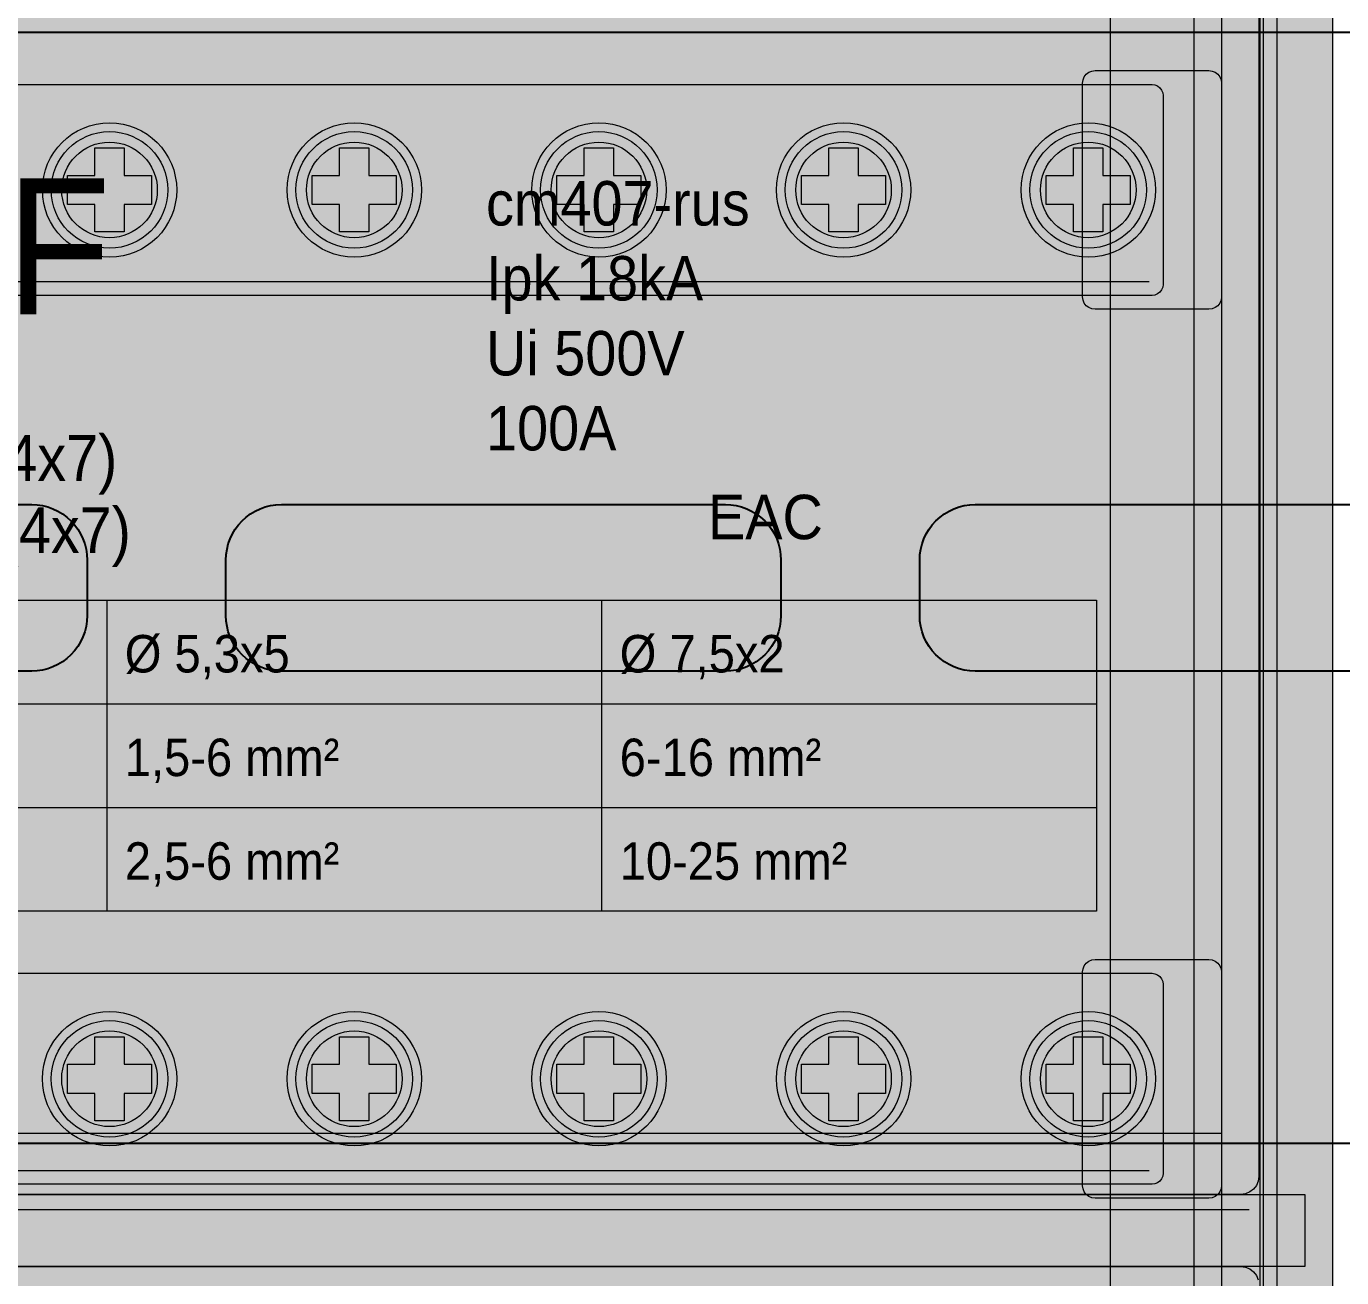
# Model space of a CAD drawing. Header units: millimetres. Extents: x 2517 to 4319, y 573 to 1664.
# Drawn here: x 2583.58 to 2630.98, y 631.24 to 676.32 of the extents above; entities that cross this region are included whole.
import ezdxf

# ---------------------------------------------------------------- set-up
doc = ezdxf.new("R2010")
doc.units = ezdxf.units.MM
for name, color, linetype, lineweight in [('EKF_DETAILS', 7, 'Continuous', 5), ('EKF_FILL', 7, 'Continuous', 5), ('EKF_LABELS', 7, 'Continuous', 5), ('EKF_OUTLINE', 7, 'Continuous', 13), ('EKF_TERMINALS', 7, 'Continuous', 5)]:
    doc.layers.add(name, color=color, linetype=linetype, lineweight=lineweight)
doc.styles.add('EKF_ARIAL', font='arial.ttf')

# ---------------------------------------------------------------- blocks, each defined once
blk = doc.blocks.new('*U7')
at = {"ltscale": 2}
blk.add_lwpolyline([(0, 20), (0, -20), (895.8, -20), (895.8, 20), (0, 20)], dxfattribs=at)
for points in [[(40.234, 3), (56.234, 3, -0.414214), (58.234, 1), (58.234, -1, -0.414214), (56.234, -3), (40.234, -3, -0.414214), (38.234, -1), (38.234, 1, -0.414214)], [(65.234, 3), (81.234, 3, -0.414214), (83.234, 1), (83.234, -1, -0.414214), (81.234, -3), (65.234, -3, -0.414214), (63.234, -1), (63.234, 1, -0.414214)], [(90.234, 3), (106.234, 3, -0.414214), (108.234, 1), (108.234, -1, -0.414214), (106.234, -3), (90.234, -3, -0.414214), (88.234, -1), (88.234, 1, -0.414214)]]:
    blk.add_lwpolyline(points, format="xyb", close=True, dxfattribs=at)
blk = doc.blocks.new('EKF_CM_4x7')
at = {"layer": 'EKF_FILL', "true_color": 0xe3e8e5}
blk.add_hatch(color=254, dxfattribs=at).paths.add_polyline_path([(69.3, 88.1), (69.611, 88.059), (69.9, 87.939), (70.149, 87.749), (70.339, 87.5), (70.459, 87.211), (70.5, 86.9), (70.5, 1.2), (70.459, 0.889), (70.339, 0.6), (70.149, 0.351), (69.9, 0.161), (69.611, 0.041), (69.3, 0), (1.2, 0), (0.889, 0.041), (0.6, 0.161), (0.351, 0.351), (0.161, 0.6), (0.041, 0.889), (0, 1.2), (0, 86.9), (0.041, 87.211), (0.161, 87.5), (0.351, 87.749), (0.6, 87.939), (0.889, 88.059), (1.2, 88.1)])
at = {"layer": 'EKF_FILL', "true_color": 0x55564e}
blk.add_hatch(color=251, dxfattribs=at).paths.add_polyline_path([(67.3, 87.7), (67.481, 87.676), (67.65, 87.606), (67.795, 87.495), (67.906, 87.35), (67.976, 87.181), (68, 87), (68, 1.4), (67.976, 1.219), (67.906, 1.05), (67.795, 0.905), (67.65, 0.794), (67.481, 0.724), (67.3, 0.7), (3.2, 0.7), (3.019, 0.724), (2.85, 0.794), (2.705, 0.905), (2.594, 1.05), (2.524, 1.219), (2.5, 1.4), (2.5, 87), (2.524, 87.181), (2.594, 87.35), (2.705, 87.495), (2.85, 87.606), (3.019, 87.676), (3.2, 87.7)])
at = {"layer": 'EKF_FILL', "true_color": 0xe4e9e6}
blk.add_hatch(color=254, dxfattribs=at).paths.add_polyline_path([(69.7, 87.7), (69.907, 87.673), (70.1, 87.593), (70.266, 87.466), (70.393, 87.3), (70.473, 87.107), (70.5, 86.9), (70.5, 0.8), (70.473, 0.593), (70.393, 0.4), (70.266, 0.234), (70.1, 0.107), (69.907, 0.027), (69.7, 0), (68.7, 0), (68.493, 0.027), (68.3, 0.107), (68.134, 0.234), (68.007, 0.4), (67.927, 0.593), (67.9, 0.8), (67.9, 86.9), (67.927, 87.107), (68.007, 87.3), (68.134, 87.466), (68.3, 87.593), (68.493, 87.673), (68.7, 87.7)])
at = {"layer": 'EKF_FILL', "true_color": 0x66665a}
blk.add_hatch(color=251, dxfattribs=at).paths.add_polyline_path([(66.1, 86.5), (66.204, 86.486), (66.3, 86.446), (66.383, 86.383), (66.446, 86.3), (66.486, 86.204), (66.5, 86.1), (66.5, 2.3), (66.486, 2.196), (66.446, 2.1), (66.383, 2.017), (66.3, 1.954), (66.204, 1.914), (66.1, 1.9), (4.4, 1.9), (4.296, 1.914), (4.2, 1.954), (4.117, 2.017), (4.054, 2.1), (4.014, 2.196), (4, 2.3), (4, 86.1), (4.014, 86.204), (4.054, 86.3), (4.117, 86.383), (4.2, 86.446), (4.296, 86.486), (4.4, 86.5)])
at = {"layer": 'EKF_FILL', "true_color": 0x7d7d6d}
blk.add_hatch(color=8, dxfattribs=at).paths.add_polyline_path([(62.5, 83.7), (65.5, 83.7), (65.5, 5), (62.5, 5)])
at = {"layer": 'EKF_FILL', "true_color": 0x56594c}
for points in [[(66.05, 63.981), (66.166, 63.965), (66.275, 63.92), (66.368, 63.849), (66.44, 63.756), (66.485, 63.647), (66.5, 63.531), (66.5, 55.831), (66.485, 55.714), (66.44, 55.606), (66.368, 55.512), (66.275, 55.441), (66.166, 55.396), (66.05, 55.381), (61.95, 55.381), (61.834, 55.396), (61.725, 55.441), (61.632, 55.512), (61.56, 55.606), (61.515, 55.714), (61.5, 55.831), (61.5, 63.531), (61.515, 63.647), (61.56, 63.756), (61.632, 63.849), (61.725, 63.92), (61.834, 63.965), (61.95, 63.981)], [(66.05, 31.963), (66.166, 31.948), (66.275, 31.903), (66.368, 31.832), (66.44, 31.738), (66.485, 31.63), (66.5, 31.514), (66.5, 23.814), (66.485, 23.697), (66.44, 23.589), (66.368, 23.495), (66.275, 23.424), (66.166, 23.379), (66.05, 23.363), (61.95, 23.363), (61.834, 23.379), (61.725, 23.424), (61.632, 23.495), (61.56, 23.589), (61.515, 23.697), (61.5, 23.814), (61.5, 31.514), (61.515, 31.63), (61.56, 31.738), (61.632, 31.832), (61.725, 31.903), (61.834, 31.948), (61.95, 31.963)]]:
    blk.add_hatch(color=251, dxfattribs=at).paths.add_polyline_path(points)
at = {"layer": 'EKF_FILL', "true_color": 0x8b805d}
for points in [[(64, 63.481), (64.104, 63.467), (64.2, 63.427), (64.283, 63.363), (64.346, 63.281), (64.386, 63.184), (64.4, 63.081), (64.4, 56.281), (64.386, 56.177), (64.346, 56.081), (64.283, 55.998), (64.2, 55.934), (64.104, 55.894), (64, 55.881), (6.5, 55.881), (6.396, 55.894), (6.3, 55.934), (6.217, 55.998), (6.154, 56.081), (6.114, 56.177), (6.1, 56.281), (6.1, 63.081), (6.114, 63.184), (6.154, 63.281), (6.217, 63.363), (6.3, 63.427), (6.396, 63.467), (6.5, 63.481)], [(64, 31.463), (64.104, 31.45), (64.2, 31.41), (64.283, 31.346), (64.346, 31.264), (64.386, 31.167), (64.4, 31.064), (64.4, 24.264), (64.386, 24.16), (64.346, 24.064), (64.283, 23.981), (64.2, 23.917), (64.104, 23.877), (64, 23.863), (6.5, 23.863), (6.396, 23.877), (6.3, 23.917), (6.217, 23.981), (6.154, 24.064), (6.114, 24.16), (6.1, 24.264), (6.1, 31.064), (6.114, 31.167), (6.154, 31.264), (6.217, 31.346), (6.3, 31.41), (6.396, 31.45), (6.5, 31.463)]]:
    blk.add_hatch(color=45, dxfattribs=at).paths.add_polyline_path(points)
at = {"layer": 'EKF_FILL', "true_color": 0x625f4e}
for points in [[(28.853, 59.681), (28.833, 59.365), (28.771, 59.054), (28.669, 58.755), (28.529, 58.471), (28.353, 58.207), (28.145, 57.969), (27.907, 57.761), (27.643, 57.585), (27.359, 57.445), (27.06, 57.343), (26.749, 57.281), (26.433, 57.261), (26.117, 57.281), (25.807, 57.343), (25.507, 57.445), (25.223, 57.585), (24.96, 57.761), (24.722, 57.969), (24.513, 58.207), (24.338, 58.471), (24.198, 58.755), (24.096, 59.054), (24.034, 59.365), (24.013, 59.681), (24.034, 59.996), (24.096, 60.307), (24.198, 60.607), (24.338, 60.891), (24.513, 61.154), (24.722, 61.392), (24.96, 61.601), (25.223, 61.776), (25.507, 61.916), (25.807, 62.018), (26.117, 62.08), (26.433, 62.101), (26.749, 62.08), (27.06, 62.018), (27.359, 61.916), (27.643, 61.776), (27.907, 61.601), (28.145, 61.392), (28.353, 61.154), (28.529, 60.891), (28.669, 60.607), (28.771, 60.307), (28.833, 59.996)], [(37.67, 59.681), (37.649, 59.365), (37.588, 59.054), (37.486, 58.755), (37.346, 58.471), (37.17, 58.207), (36.961, 57.969), (36.723, 57.761), (36.46, 57.585), (36.176, 57.445), (35.876, 57.343), (35.566, 57.281), (35.25, 57.261), (34.934, 57.281), (34.624, 57.343), (34.324, 57.445), (34.04, 57.585), (33.777, 57.761), (33.539, 57.969), (33.33, 58.207), (33.154, 58.471), (33.014, 58.755), (32.912, 59.054), (32.851, 59.365), (32.83, 59.681), (32.851, 59.996), (32.912, 60.307), (33.014, 60.607), (33.154, 60.891), (33.33, 61.154), (33.539, 61.392), (33.777, 61.601), (34.04, 61.776), (34.324, 61.916), (34.624, 62.018), (34.934, 62.08), (35.25, 62.101), (35.566, 62.08), (35.876, 62.018), (36.176, 61.916), (36.46, 61.776), (36.723, 61.601), (36.961, 61.392), (37.17, 61.154), (37.346, 60.891), (37.486, 60.607), (37.588, 60.307), (37.649, 59.996)], [(46.487, 59.681), (46.466, 59.365), (46.404, 59.054), (46.302, 58.755), (46.162, 58.471), (45.987, 58.207), (45.778, 57.969), (45.54, 57.761), (45.277, 57.585), (44.993, 57.445), (44.693, 57.343), (44.383, 57.281), (44.067, 57.261), (43.751, 57.281), (43.44, 57.343), (43.141, 57.445), (42.857, 57.585), (42.593, 57.761), (42.355, 57.969), (42.147, 58.207), (41.971, 58.471), (41.831, 58.755), (41.729, 59.054), (41.667, 59.365), (41.647, 59.681), (41.667, 59.996), (41.729, 60.307), (41.831, 60.607), (41.971, 60.891), (42.147, 61.154), (42.355, 61.392), (42.593, 61.601), (42.857, 61.776), (43.141, 61.916), (43.44, 62.018), (43.751, 62.08), (44.067, 62.101), (44.383, 62.08), (44.693, 62.018), (44.993, 61.916), (45.277, 61.776), (45.54, 61.601), (45.778, 61.392), (45.987, 61.154), (46.162, 60.891), (46.302, 60.607), (46.404, 60.307), (46.466, 59.996)], [(55.303, 59.681), (55.283, 59.365), (55.221, 59.054), (55.119, 58.755), (54.979, 58.471), (54.803, 58.207), (54.595, 57.969), (54.357, 57.761), (54.093, 57.585), (53.809, 57.445), (53.51, 57.343), (53.199, 57.281), (52.883, 57.261), (52.567, 57.281), (52.257, 57.343), (51.957, 57.445), (51.673, 57.585), (51.41, 57.761), (51.172, 57.969), (50.963, 58.207), (50.788, 58.471), (50.648, 58.755), (50.546, 59.054), (50.484, 59.365), (50.463, 59.681), (50.484, 59.996), (50.546, 60.307), (50.648, 60.607), (50.788, 60.891), (50.963, 61.154), (51.172, 61.392), (51.41, 61.601), (51.673, 61.776), (51.957, 61.916), (52.257, 62.018), (52.567, 62.08), (52.883, 62.101), (53.199, 62.08), (53.51, 62.018), (53.809, 61.916), (54.093, 61.776), (54.357, 61.601), (54.595, 61.392), (54.803, 61.154), (54.979, 60.891), (55.119, 60.607), (55.221, 60.307), (55.283, 59.996)], [(64.12, 59.681), (64.099, 59.365), (64.038, 59.054), (63.936, 58.755), (63.796, 58.471), (63.62, 58.207), (63.411, 57.969), (63.173, 57.761), (62.91, 57.585), (62.626, 57.445), (62.326, 57.343), (62.016, 57.281), (61.7, 57.261), (61.384, 57.281), (61.074, 57.343), (60.774, 57.445), (60.49, 57.585), (60.227, 57.761), (59.989, 57.969), (59.78, 58.207), (59.604, 58.471), (59.464, 58.755), (59.362, 59.054), (59.301, 59.365), (59.28, 59.681), (59.301, 59.996), (59.362, 60.307), (59.464, 60.607), (59.604, 60.891), (59.78, 61.154), (59.989, 61.392), (60.227, 61.601), (60.49, 61.776), (60.774, 61.916), (61.074, 62.018), (61.384, 62.08), (61.7, 62.101), (62.016, 62.08), (62.326, 62.018), (62.626, 61.916), (62.91, 61.776), (63.173, 61.601), (63.411, 61.392), (63.62, 61.154), (63.796, 60.891), (63.936, 60.607), (64.038, 60.307), (64.099, 59.996)], [(28.853, 27.664), (28.833, 27.348), (28.771, 27.037), (28.669, 26.737), (28.529, 26.454), (28.353, 26.19), (28.145, 25.952), (27.907, 25.744), (27.643, 25.568), (27.359, 25.428), (27.06, 25.326), (26.749, 25.264), (26.433, 25.244), (26.117, 25.264), (25.807, 25.326), (25.507, 25.428), (25.223, 25.568), (24.96, 25.744), (24.722, 25.952), (24.513, 26.19), (24.338, 26.454), (24.198, 26.737), (24.096, 27.037), (24.034, 27.348), (24.013, 27.664), (24.034, 27.979), (24.096, 28.29), (24.198, 28.59), (24.338, 28.874), (24.513, 29.137), (24.722, 29.375), (24.96, 29.583), (25.223, 29.759), (25.507, 29.899), (25.807, 30.001), (26.117, 30.063), (26.433, 30.084), (26.749, 30.063), (27.06, 30.001), (27.359, 29.899), (27.643, 29.759), (27.907, 29.583), (28.145, 29.375), (28.353, 29.137), (28.529, 28.874), (28.669, 28.59), (28.771, 28.29), (28.833, 27.979)], [(37.67, 27.664), (37.649, 27.348), (37.588, 27.037), (37.486, 26.737), (37.346, 26.454), (37.17, 26.19), (36.961, 25.952), (36.723, 25.744), (36.46, 25.568), (36.176, 25.428), (35.876, 25.326), (35.566, 25.264), (35.25, 25.244), (34.934, 25.264), (34.624, 25.326), (34.324, 25.428), (34.04, 25.568), (33.777, 25.744), (33.539, 25.952), (33.33, 26.19), (33.154, 26.454), (33.014, 26.737), (32.912, 27.037), (32.851, 27.348), (32.83, 27.664), (32.851, 27.979), (32.912, 28.29), (33.014, 28.59), (33.154, 28.874), (33.33, 29.137), (33.539, 29.375), (33.777, 29.583), (34.04, 29.759), (34.324, 29.899), (34.624, 30.001), (34.934, 30.063), (35.25, 30.084), (35.566, 30.063), (35.876, 30.001), (36.176, 29.899), (36.46, 29.759), (36.723, 29.583), (36.961, 29.375), (37.17, 29.137), (37.346, 28.874), (37.486, 28.59), (37.588, 28.29), (37.649, 27.979)], [(46.487, 27.664), (46.466, 27.348), (46.404, 27.037), (46.302, 26.737), (46.162, 26.454), (45.987, 26.19), (45.778, 25.952), (45.54, 25.744), (45.277, 25.568), (44.993, 25.428), (44.693, 25.326), (44.383, 25.264), (44.067, 25.244), (43.751, 25.264), (43.44, 25.326), (43.141, 25.428), (42.857, 25.568), (42.593, 25.744), (42.355, 25.952), (42.147, 26.19), (41.971, 26.454), (41.831, 26.737), (41.729, 27.037), (41.667, 27.348), (41.647, 27.664), (41.667, 27.979), (41.729, 28.29), (41.831, 28.59), (41.971, 28.874), (42.147, 29.137), (42.355, 29.375), (42.593, 29.583), (42.857, 29.759), (43.141, 29.899), (43.44, 30.001), (43.751, 30.063), (44.067, 30.084), (44.383, 30.063), (44.693, 30.001), (44.993, 29.899), (45.277, 29.759), (45.54, 29.583), (45.778, 29.375), (45.987, 29.137), (46.162, 28.874), (46.302, 28.59), (46.404, 28.29), (46.466, 27.979)], [(55.303, 27.664), (55.283, 27.348), (55.221, 27.037), (55.119, 26.737), (54.979, 26.454), (54.803, 26.19), (54.595, 25.952), (54.357, 25.744), (54.093, 25.568), (53.809, 25.428), (53.51, 25.326), (53.199, 25.264), (52.883, 25.244), (52.567, 25.264), (52.257, 25.326), (51.957, 25.428), (51.673, 25.568), (51.41, 25.744), (51.172, 25.952), (50.963, 26.19), (50.788, 26.454), (50.648, 26.737), (50.546, 27.037), (50.484, 27.348), (50.463, 27.664), (50.484, 27.979), (50.546, 28.29), (50.648, 28.59), (50.788, 28.874), (50.963, 29.137), (51.172, 29.375), (51.41, 29.583), (51.673, 29.759), (51.957, 29.899), (52.257, 30.001), (52.567, 30.063), (52.883, 30.084), (53.199, 30.063), (53.51, 30.001), (53.809, 29.899), (54.093, 29.759), (54.357, 29.583), (54.595, 29.375), (54.803, 29.137), (54.979, 28.874), (55.119, 28.59), (55.221, 28.29), (55.283, 27.979)], [(64.12, 27.664), (64.099, 27.348), (64.038, 27.037), (63.936, 26.737), (63.796, 26.454), (63.62, 26.19), (63.411, 25.952), (63.173, 25.744), (62.91, 25.568), (62.626, 25.428), (62.326, 25.326), (62.016, 25.264), (61.7, 25.244), (61.384, 25.264), (61.074, 25.326), (60.774, 25.428), (60.49, 25.568), (60.227, 25.744), (59.989, 25.952), (59.78, 26.19), (59.604, 26.454), (59.464, 26.737), (59.362, 27.037), (59.301, 27.348), (59.28, 27.664), (59.301, 27.979), (59.362, 28.29), (59.464, 28.59), (59.604, 28.874), (59.78, 29.137), (59.989, 29.375), (60.227, 29.583), (60.49, 29.759), (60.774, 29.899), (61.074, 30.001), (61.384, 30.063), (61.7, 30.084), (62.016, 30.063), (62.326, 30.001), (62.626, 29.899), (62.91, 29.759), (63.173, 29.583), (63.411, 29.375), (63.62, 29.137), (63.796, 28.874), (63.936, 28.59), (64.038, 28.29), (64.099, 27.979)]]:
    blk.add_hatch(color=251, dxfattribs=at).paths.add_polyline_path(points)
at = {"layer": 'EKF_FILL', "true_color": 0x909087}
for points in [[(28.533, 59.681), (28.515, 59.406), (28.462, 59.137), (28.373, 58.877), (28.252, 58.631), (28.099, 58.402), (27.918, 58.196), (27.712, 58.015), (27.483, 57.862), (27.237, 57.74), (26.977, 57.652), (26.707, 57.599), (26.433, 57.581), (26.159, 57.599), (25.89, 57.652), (25.63, 57.74), (25.383, 57.862), (25.155, 58.015), (24.948, 58.196), (24.767, 58.402), (24.615, 58.631), (24.493, 58.877), (24.405, 59.137), (24.351, 59.406), (24.333, 59.681), (24.351, 59.955), (24.405, 60.224), (24.493, 60.484), (24.615, 60.731), (24.767, 60.959), (24.948, 61.166), (25.155, 61.347), (25.383, 61.499), (25.63, 61.621), (25.89, 61.709), (26.159, 61.763), (26.433, 61.781), (26.707, 61.763), (26.977, 61.709), (27.237, 61.621), (27.483, 61.499), (27.712, 61.347), (27.918, 61.166), (28.099, 60.959), (28.252, 60.731), (28.373, 60.484), (28.462, 60.224), (28.515, 59.955)], [(37.35, 59.681), (37.332, 59.406), (37.278, 59.137), (37.19, 58.877), (37.069, 58.631), (36.916, 58.402), (36.735, 58.196), (36.528, 58.015), (36.3, 57.862), (36.054, 57.74), (35.794, 57.652), (35.524, 57.599), (35.25, 57.581), (34.976, 57.599), (34.706, 57.652), (34.446, 57.74), (34.2, 57.862), (33.972, 58.015), (33.765, 58.196), (33.584, 58.402), (33.431, 58.631), (33.31, 58.877), (33.222, 59.137), (33.168, 59.406), (33.15, 59.681), (33.168, 59.955), (33.222, 60.224), (33.31, 60.484), (33.431, 60.731), (33.584, 60.959), (33.765, 61.166), (33.972, 61.347), (34.2, 61.499), (34.446, 61.621), (34.706, 61.709), (34.976, 61.763), (35.25, 61.781), (35.524, 61.763), (35.794, 61.709), (36.054, 61.621), (36.3, 61.499), (36.528, 61.347), (36.735, 61.166), (36.916, 60.959), (37.069, 60.731), (37.19, 60.484), (37.278, 60.224), (37.332, 59.955)], [(46.167, 59.681), (46.149, 59.406), (46.095, 59.137), (46.007, 58.877), (45.885, 58.631), (45.733, 58.402), (45.552, 58.196), (45.345, 58.015), (45.117, 57.862), (44.87, 57.74), (44.61, 57.652), (44.341, 57.599), (44.067, 57.581), (43.793, 57.599), (43.523, 57.652), (43.263, 57.74), (43.017, 57.862), (42.788, 58.015), (42.582, 58.196), (42.401, 58.402), (42.248, 58.631), (42.127, 58.877), (42.038, 59.137), (41.985, 59.406), (41.967, 59.681), (41.985, 59.955), (42.038, 60.224), (42.127, 60.484), (42.248, 60.731), (42.401, 60.959), (42.582, 61.166), (42.788, 61.347), (43.017, 61.499), (43.263, 61.621), (43.523, 61.709), (43.793, 61.763), (44.067, 61.781), (44.341, 61.763), (44.61, 61.709), (44.87, 61.621), (45.117, 61.499), (45.345, 61.347), (45.552, 61.166), (45.733, 60.959), (45.885, 60.731), (46.007, 60.484), (46.095, 60.224), (46.149, 59.955)], [(54.983, 59.681), (54.965, 59.406), (54.912, 59.137), (54.823, 58.877), (54.702, 58.631), (54.549, 58.402), (54.368, 58.196), (54.162, 58.015), (53.933, 57.862), (53.687, 57.74), (53.427, 57.652), (53.157, 57.599), (52.883, 57.581), (52.609, 57.599), (52.34, 57.652), (52.08, 57.74), (51.833, 57.862), (51.605, 58.015), (51.398, 58.196), (51.217, 58.402), (51.065, 58.631), (50.943, 58.877), (50.855, 59.137), (50.801, 59.406), (50.783, 59.681), (50.801, 59.955), (50.855, 60.224), (50.943, 60.484), (51.065, 60.731), (51.217, 60.959), (51.398, 61.166), (51.605, 61.347), (51.833, 61.499), (52.08, 61.621), (52.34, 61.709), (52.609, 61.763), (52.883, 61.781), (53.157, 61.763), (53.427, 61.709), (53.687, 61.621), (53.933, 61.499), (54.162, 61.347), (54.368, 61.166), (54.549, 60.959), (54.702, 60.731), (54.823, 60.484), (54.912, 60.224), (54.965, 59.955)], [(63.8, 59.681), (63.782, 59.406), (63.728, 59.137), (63.64, 58.877), (63.519, 58.631), (63.366, 58.402), (63.185, 58.196), (62.978, 58.015), (62.75, 57.862), (62.504, 57.74), (62.244, 57.652), (61.974, 57.599), (61.7, 57.581), (61.426, 57.599), (61.156, 57.652), (60.896, 57.74), (60.65, 57.862), (60.422, 58.015), (60.215, 58.196), (60.034, 58.402), (59.881, 58.631), (59.76, 58.877), (59.672, 59.137), (59.618, 59.406), (59.6, 59.681), (59.618, 59.955), (59.672, 60.224), (59.76, 60.484), (59.881, 60.731), (60.034, 60.959), (60.215, 61.166), (60.422, 61.347), (60.65, 61.499), (60.896, 61.621), (61.156, 61.709), (61.426, 61.763), (61.7, 61.781), (61.974, 61.763), (62.244, 61.709), (62.504, 61.621), (62.75, 61.499), (62.978, 61.347), (63.185, 61.166), (63.366, 60.959), (63.519, 60.731), (63.64, 60.484), (63.728, 60.224), (63.782, 59.955)], [(28.533, 27.664), (28.515, 27.389), (28.462, 27.12), (28.373, 26.86), (28.252, 26.613), (28.099, 26.385), (27.918, 26.179), (27.712, 25.997), (27.483, 25.845), (27.237, 25.723), (26.977, 25.635), (26.707, 25.581), (26.433, 25.564), (26.159, 25.581), (25.89, 25.635), (25.63, 25.723), (25.383, 25.845), (25.155, 25.997), (24.948, 26.179), (24.767, 26.385), (24.615, 26.613), (24.493, 26.86), (24.405, 27.12), (24.351, 27.389), (24.333, 27.664), (24.351, 27.938), (24.405, 28.207), (24.493, 28.467), (24.615, 28.713), (24.767, 28.942), (24.948, 29.148), (25.155, 29.33), (25.383, 29.482), (25.63, 29.604), (25.89, 29.692), (26.159, 29.746), (26.433, 29.764), (26.707, 29.746), (26.977, 29.692), (27.237, 29.604), (27.483, 29.482), (27.712, 29.33), (27.918, 29.148), (28.099, 28.942), (28.252, 28.713), (28.373, 28.467), (28.462, 28.207), (28.515, 27.938)], [(37.35, 27.664), (37.332, 27.389), (37.278, 27.12), (37.19, 26.86), (37.069, 26.613), (36.916, 26.385), (36.735, 26.179), (36.528, 25.997), (36.3, 25.845), (36.054, 25.723), (35.794, 25.635), (35.524, 25.581), (35.25, 25.564), (34.976, 25.581), (34.706, 25.635), (34.446, 25.723), (34.2, 25.845), (33.972, 25.997), (33.765, 26.179), (33.584, 26.385), (33.431, 26.613), (33.31, 26.86), (33.222, 27.12), (33.168, 27.389), (33.15, 27.664), (33.168, 27.938), (33.222, 28.207), (33.31, 28.467), (33.431, 28.713), (33.584, 28.942), (33.765, 29.148), (33.972, 29.33), (34.2, 29.482), (34.446, 29.604), (34.706, 29.692), (34.976, 29.746), (35.25, 29.764), (35.524, 29.746), (35.794, 29.692), (36.054, 29.604), (36.3, 29.482), (36.528, 29.33), (36.735, 29.148), (36.916, 28.942), (37.069, 28.713), (37.19, 28.467), (37.278, 28.207), (37.332, 27.938)], [(46.167, 27.664), (46.149, 27.389), (46.095, 27.12), (46.007, 26.86), (45.885, 26.613), (45.733, 26.385), (45.552, 26.179), (45.345, 25.997), (45.117, 25.845), (44.87, 25.723), (44.61, 25.635), (44.341, 25.581), (44.067, 25.564), (43.793, 25.581), (43.523, 25.635), (43.263, 25.723), (43.017, 25.845), (42.788, 25.997), (42.582, 26.179), (42.401, 26.385), (42.248, 26.613), (42.127, 26.86), (42.038, 27.12), (41.985, 27.389), (41.967, 27.664), (41.985, 27.938), (42.038, 28.207), (42.127, 28.467), (42.248, 28.713), (42.401, 28.942), (42.582, 29.148), (42.788, 29.33), (43.017, 29.482), (43.263, 29.604), (43.523, 29.692), (43.793, 29.746), (44.067, 29.764), (44.341, 29.746), (44.61, 29.692), (44.87, 29.604), (45.117, 29.482), (45.345, 29.33), (45.552, 29.148), (45.733, 28.942), (45.885, 28.713), (46.007, 28.467), (46.095, 28.207), (46.149, 27.938)], [(54.983, 27.664), (54.965, 27.389), (54.912, 27.12), (54.823, 26.86), (54.702, 26.613), (54.549, 26.385), (54.368, 26.179), (54.162, 25.997), (53.933, 25.845), (53.687, 25.723), (53.427, 25.635), (53.157, 25.581), (52.883, 25.564), (52.609, 25.581), (52.34, 25.635), (52.08, 25.723), (51.833, 25.845), (51.605, 25.997), (51.398, 26.179), (51.217, 26.385), (51.065, 26.613), (50.943, 26.86), (50.855, 27.12), (50.801, 27.389), (50.783, 27.664), (50.801, 27.938), (50.855, 28.207), (50.943, 28.467), (51.065, 28.713), (51.217, 28.942), (51.398, 29.148), (51.605, 29.33), (51.833, 29.482), (52.08, 29.604), (52.34, 29.692), (52.609, 29.746), (52.883, 29.764), (53.157, 29.746), (53.427, 29.692), (53.687, 29.604), (53.933, 29.482), (54.162, 29.33), (54.368, 29.148), (54.549, 28.942), (54.702, 28.713), (54.823, 28.467), (54.912, 28.207), (54.965, 27.938)], [(63.8, 27.664), (63.782, 27.389), (63.728, 27.12), (63.64, 26.86), (63.519, 26.613), (63.366, 26.385), (63.185, 26.179), (62.978, 25.997), (62.75, 25.845), (62.504, 25.723), (62.244, 25.635), (61.974, 25.581), (61.7, 25.564), (61.426, 25.581), (61.156, 25.635), (60.896, 25.723), (60.65, 25.845), (60.422, 25.997), (60.215, 26.179), (60.034, 26.385), (59.881, 26.613), (59.76, 26.86), (59.672, 27.12), (59.618, 27.389), (59.6, 27.664), (59.618, 27.938), (59.672, 28.207), (59.76, 28.467), (59.881, 28.713), (60.034, 28.942), (60.215, 29.148), (60.422, 29.33), (60.65, 29.482), (60.896, 29.604), (61.156, 29.692), (61.426, 29.746), (61.7, 29.764), (61.974, 29.746), (62.244, 29.692), (62.504, 29.604), (62.75, 29.482), (62.978, 29.33), (63.185, 29.148), (63.366, 28.942), (63.519, 28.713), (63.64, 28.467), (63.728, 28.207), (63.782, 27.938)]]:
    blk.add_hatch(color=252, dxfattribs=at).paths.add_polyline_path(points)
at = {"layer": 'EKF_FILL', "true_color": 0x454a40}
blk.add_hatch(color=69, dxfattribs=at).paths.add_polyline_path([(7.7, 61.2), (62.8, 61.2), (62.8, 31.7), (7.7, 31.7)])
at = {"layer": 'EKF_FILL', "true_color": 0x797d75}
for points in [[(28.155, 59.681), (28.141, 59.456), (28.097, 59.235), (28.024, 59.022), (27.925, 58.82), (27.799, 58.632), (27.651, 58.463), (27.482, 58.314), (27.294, 58.189), (27.092, 58.09), (26.879, 58.017), (26.658, 57.973), (26.433, 57.959), (26.209, 57.973), (25.988, 58.017), (25.774, 58.09), (25.572, 58.189), (25.385, 58.314), (25.216, 58.463), (25.067, 58.632), (24.942, 58.82), (24.842, 59.022), (24.77, 59.235), (24.726, 59.456), (24.711, 59.681), (24.726, 59.905), (24.77, 60.126), (24.842, 60.34), (24.942, 60.542), (25.067, 60.729), (25.216, 60.898), (25.385, 61.047), (25.572, 61.172), (25.774, 61.272), (25.988, 61.344), (26.209, 61.388), (26.433, 61.403), (26.658, 61.388), (26.879, 61.344), (27.092, 61.272), (27.294, 61.172), (27.482, 61.047), (27.651, 60.898), (27.799, 60.729), (27.925, 60.542), (28.024, 60.34), (28.097, 60.126), (28.141, 59.905)], [(36.972, 59.681), (36.957, 59.456), (36.913, 59.235), (36.841, 59.022), (36.741, 58.82), (36.616, 58.632), (36.468, 58.463), (36.298, 58.314), (36.111, 58.189), (35.909, 58.09), (35.696, 58.017), (35.475, 57.973), (35.25, 57.959), (35.025, 57.973), (34.804, 58.017), (34.591, 58.09), (34.389, 58.189), (34.202, 58.314), (34.032, 58.463), (33.884, 58.632), (33.759, 58.82), (33.659, 59.022), (33.587, 59.235), (33.543, 59.456), (33.528, 59.681), (33.543, 59.905), (33.587, 60.126), (33.659, 60.34), (33.759, 60.542), (33.884, 60.729), (34.032, 60.898), (34.202, 61.047), (34.389, 61.172), (34.591, 61.272), (34.804, 61.344), (35.025, 61.388), (35.25, 61.403), (35.475, 61.388), (35.696, 61.344), (35.909, 61.272), (36.111, 61.172), (36.298, 61.047), (36.468, 60.898), (36.616, 60.729), (36.741, 60.542), (36.841, 60.34), (36.913, 60.126), (36.957, 59.905)], [(45.789, 59.681), (45.774, 59.456), (45.73, 59.235), (45.658, 59.022), (45.558, 58.82), (45.433, 58.632), (45.284, 58.463), (45.115, 58.314), (44.928, 58.189), (44.726, 58.09), (44.512, 58.017), (44.291, 57.973), (44.067, 57.959), (43.842, 57.973), (43.621, 58.017), (43.408, 58.09), (43.206, 58.189), (43.018, 58.314), (42.849, 58.463), (42.701, 58.632), (42.575, 58.82), (42.476, 59.022), (42.403, 59.235), (42.359, 59.456), (42.345, 59.681), (42.359, 59.905), (42.403, 60.126), (42.476, 60.34), (42.575, 60.542), (42.701, 60.729), (42.849, 60.898), (43.018, 61.047), (43.206, 61.172), (43.408, 61.272), (43.621, 61.344), (43.842, 61.388), (44.067, 61.403), (44.291, 61.388), (44.512, 61.344), (44.726, 61.272), (44.928, 61.172), (45.115, 61.047), (45.284, 60.898), (45.433, 60.729), (45.558, 60.542), (45.658, 60.34), (45.73, 60.126), (45.774, 59.905)], [(54.605, 59.681), (54.591, 59.456), (54.547, 59.235), (54.474, 59.022), (54.375, 58.82), (54.249, 58.632), (54.101, 58.463), (53.932, 58.314), (53.744, 58.189), (53.542, 58.09), (53.329, 58.017), (53.108, 57.973), (52.883, 57.959), (52.659, 57.973), (52.438, 58.017), (52.224, 58.09), (52.022, 58.189), (51.835, 58.314), (51.666, 58.463), (51.517, 58.632), (51.392, 58.82), (51.292, 59.022), (51.22, 59.235), (51.176, 59.456), (51.161, 59.681), (51.176, 59.905), (51.22, 60.126), (51.292, 60.34), (51.392, 60.542), (51.517, 60.729), (51.666, 60.898), (51.835, 61.047), (52.022, 61.172), (52.224, 61.272), (52.438, 61.344), (52.659, 61.388), (52.883, 61.403), (53.108, 61.388), (53.329, 61.344), (53.542, 61.272), (53.744, 61.172), (53.932, 61.047), (54.101, 60.898), (54.249, 60.729), (54.375, 60.542), (54.474, 60.34), (54.547, 60.126), (54.591, 59.905)], [(63.422, 59.681), (63.407, 59.456), (63.363, 59.235), (63.291, 59.022), (63.191, 58.82), (63.066, 58.632), (62.918, 58.463), (62.748, 58.314), (62.561, 58.189), (62.359, 58.09), (62.146, 58.017), (61.925, 57.973), (61.7, 57.959), (61.475, 57.973), (61.254, 58.017), (61.041, 58.09), (60.839, 58.189), (60.652, 58.314), (60.482, 58.463), (60.334, 58.632), (60.209, 58.82), (60.109, 59.022), (60.037, 59.235), (59.993, 59.456), (59.978, 59.681), (59.993, 59.905), (60.037, 60.126), (60.109, 60.34), (60.209, 60.542), (60.334, 60.729), (60.482, 60.898), (60.652, 61.047), (60.839, 61.172), (61.041, 61.272), (61.254, 61.344), (61.475, 61.388), (61.7, 61.403), (61.925, 61.388), (62.146, 61.344), (62.359, 61.272), (62.561, 61.172), (62.748, 61.047), (62.918, 60.898), (63.066, 60.729), (63.191, 60.542), (63.291, 60.34), (63.363, 60.126), (63.407, 59.905)], [(28.155, 27.664), (28.141, 27.439), (28.097, 27.218), (28.024, 27.005), (27.925, 26.803), (27.799, 26.615), (27.651, 26.446), (27.482, 26.297), (27.294, 26.172), (27.092, 26.073), (26.879, 26), (26.658, 25.956), (26.433, 25.942), (26.209, 25.956), (25.988, 26), (25.774, 26.073), (25.572, 26.172), (25.385, 26.297), (25.216, 26.446), (25.067, 26.615), (24.942, 26.803), (24.842, 27.005), (24.77, 27.218), (24.726, 27.439), (24.711, 27.664), (24.726, 27.888), (24.77, 28.109), (24.842, 28.322), (24.942, 28.524), (25.067, 28.712), (25.216, 28.881), (25.385, 29.03), (25.572, 29.155), (25.774, 29.254), (25.988, 29.327), (26.209, 29.371), (26.433, 29.386), (26.658, 29.371), (26.879, 29.327), (27.092, 29.254), (27.294, 29.155), (27.482, 29.03), (27.651, 28.881), (27.799, 28.712), (27.925, 28.524), (28.024, 28.322), (28.097, 28.109), (28.141, 27.888)], [(36.972, 27.664), (36.957, 27.439), (36.913, 27.218), (36.841, 27.005), (36.741, 26.803), (36.616, 26.615), (36.468, 26.446), (36.298, 26.297), (36.111, 26.172), (35.909, 26.073), (35.696, 26), (35.475, 25.956), (35.25, 25.942), (35.025, 25.956), (34.804, 26), (34.591, 26.073), (34.389, 26.172), (34.202, 26.297), (34.032, 26.446), (33.884, 26.615), (33.759, 26.803), (33.659, 27.005), (33.587, 27.218), (33.543, 27.439), (33.528, 27.664), (33.543, 27.888), (33.587, 28.109), (33.659, 28.322), (33.759, 28.524), (33.884, 28.712), (34.032, 28.881), (34.202, 29.03), (34.389, 29.155), (34.591, 29.254), (34.804, 29.327), (35.025, 29.371), (35.25, 29.386), (35.475, 29.371), (35.696, 29.327), (35.909, 29.254), (36.111, 29.155), (36.298, 29.03), (36.468, 28.881), (36.616, 28.712), (36.741, 28.524), (36.841, 28.322), (36.913, 28.109), (36.957, 27.888)], [(45.789, 27.664), (45.774, 27.439), (45.73, 27.218), (45.658, 27.005), (45.558, 26.803), (45.433, 26.615), (45.284, 26.446), (45.115, 26.297), (44.928, 26.172), (44.726, 26.073), (44.512, 26), (44.291, 25.956), (44.067, 25.942), (43.842, 25.956), (43.621, 26), (43.408, 26.073), (43.206, 26.172), (43.018, 26.297), (42.849, 26.446), (42.701, 26.615), (42.575, 26.803), (42.476, 27.005), (42.403, 27.218), (42.359, 27.439), (42.345, 27.664), (42.359, 27.888), (42.403, 28.109), (42.476, 28.322), (42.575, 28.524), (42.701, 28.712), (42.849, 28.881), (43.018, 29.03), (43.206, 29.155), (43.408, 29.254), (43.621, 29.327), (43.842, 29.371), (44.067, 29.386), (44.291, 29.371), (44.512, 29.327), (44.726, 29.254), (44.928, 29.155), (45.115, 29.03), (45.284, 28.881), (45.433, 28.712), (45.558, 28.524), (45.658, 28.322), (45.73, 28.109), (45.774, 27.888)], [(54.605, 27.664), (54.591, 27.439), (54.547, 27.218), (54.474, 27.005), (54.375, 26.803), (54.249, 26.615), (54.101, 26.446), (53.932, 26.297), (53.744, 26.172), (53.542, 26.073), (53.329, 26), (53.108, 25.956), (52.883, 25.942), (52.659, 25.956), (52.438, 26), (52.224, 26.073), (52.022, 26.172), (51.835, 26.297), (51.666, 26.446), (51.517, 26.615), (51.392, 26.803), (51.292, 27.005), (51.22, 27.218), (51.176, 27.439), (51.161, 27.664), (51.176, 27.888), (51.22, 28.109), (51.292, 28.322), (51.392, 28.524), (51.517, 28.712), (51.666, 28.881), (51.835, 29.03), (52.022, 29.155), (52.224, 29.254), (52.438, 29.327), (52.659, 29.371), (52.883, 29.386), (53.108, 29.371), (53.329, 29.327), (53.542, 29.254), (53.744, 29.155), (53.932, 29.03), (54.101, 28.881), (54.249, 28.712), (54.375, 28.524), (54.474, 28.322), (54.547, 28.109), (54.591, 27.888)], [(63.422, 27.664), (63.407, 27.439), (63.363, 27.218), (63.291, 27.005), (63.191, 26.803), (63.066, 26.615), (62.918, 26.446), (62.748, 26.297), (62.561, 26.172), (62.359, 26.073), (62.146, 26), (61.925, 25.956), (61.7, 25.942), (61.475, 25.956), (61.254, 26), (61.041, 26.073), (60.839, 26.172), (60.652, 26.297), (60.482, 26.446), (60.334, 26.615), (60.209, 26.803), (60.109, 27.005), (60.037, 27.218), (59.993, 27.439), (59.978, 27.664), (59.993, 27.888), (60.037, 28.109), (60.109, 28.322), (60.209, 28.524), (60.334, 28.712), (60.482, 28.881), (60.652, 29.03), (60.839, 29.155), (61.041, 29.254), (61.254, 29.327), (61.475, 29.371), (61.7, 29.386), (61.925, 29.371), (62.146, 29.327), (62.359, 29.254), (62.561, 29.155), (62.748, 29.03), (62.918, 28.881), (63.066, 28.712), (63.191, 28.524), (63.291, 28.322), (63.363, 28.109), (63.407, 27.888)]]:
    blk.add_hatch(color=8, dxfattribs=at).paths.add_polyline_path(points)
at = {"layer": 'EKF_FILL', "true_color": 0x40473f}
for points in [[(25.908, 61.193), (26.958, 61.193), (26.958, 60.206), (27.945, 60.206), (27.945, 59.156), (26.958, 59.156), (26.958, 58.169), (25.908, 58.169), (25.908, 59.156), (24.921, 59.156), (24.921, 60.206), (25.908, 60.206)], [(34.725, 61.193), (35.775, 61.193), (35.775, 60.206), (36.762, 60.206), (36.762, 59.156), (35.775, 59.156), (35.775, 58.169), (34.725, 58.169), (34.725, 59.156), (33.738, 59.156), (33.738, 60.206), (34.725, 60.206)], [(43.542, 61.193), (44.592, 61.193), (44.592, 60.206), (45.579, 60.206), (45.579, 59.156), (44.592, 59.156), (44.592, 58.169), (43.542, 58.169), (43.542, 59.156), (42.555, 59.156), (42.555, 60.206), (43.542, 60.206)], [(52.358, 61.193), (53.408, 61.193), (53.408, 60.206), (54.395, 60.206), (54.395, 59.156), (53.408, 59.156), (53.408, 58.169), (52.358, 58.169), (52.358, 59.156), (51.371, 59.156), (51.371, 60.206), (52.358, 60.206)], [(61.175, 61.193), (62.225, 61.193), (62.225, 60.206), (63.212, 60.206), (63.212, 59.156), (62.225, 59.156), (62.225, 58.169), (61.175, 58.169), (61.175, 59.156), (60.188, 59.156), (60.188, 60.206), (61.175, 60.206)], [(25.908, 29.176), (26.958, 29.176), (26.958, 28.189), (27.945, 28.189), (27.945, 27.139), (26.958, 27.139), (26.958, 26.152), (25.908, 26.152), (25.908, 27.139), (24.921, 27.139), (24.921, 28.189), (25.908, 28.189)], [(34.725, 29.176), (35.775, 29.176), (35.775, 28.189), (36.762, 28.189), (36.762, 27.139), (35.775, 27.139), (35.775, 26.152), (34.725, 26.152), (34.725, 27.139), (33.738, 27.139), (33.738, 28.189), (34.725, 28.189)], [(43.542, 29.176), (44.592, 29.176), (44.592, 28.189), (45.579, 28.189), (45.579, 27.139), (44.592, 27.139), (44.592, 26.152), (43.542, 26.152), (43.542, 27.139), (42.555, 27.139), (42.555, 28.189), (43.542, 28.189)], [(52.358, 29.176), (53.408, 29.176), (53.408, 28.189), (54.395, 28.189), (54.395, 27.139), (53.408, 27.139), (53.408, 26.152), (52.358, 26.152), (52.358, 27.139), (51.371, 27.139), (51.371, 28.189), (52.358, 28.189)], [(61.175, 29.176), (62.225, 29.176), (62.225, 28.189), (63.212, 28.189), (63.212, 27.139), (62.225, 27.139), (62.225, 26.152), (61.175, 26.152), (61.175, 27.139), (60.188, 27.139), (60.188, 28.189), (61.175, 28.189)]]:
    blk.add_hatch(color=69, dxfattribs=at).paths.add_polyline_path(points)
at = {"layer": 'EKF_FILL', "true_color": 0xf1f2e8}
blk.add_hatch(color=7, dxfattribs=at).paths.add_polyline_path([(58, 60.2), (55, 54.2), (57.2, 55.1), (55.2, 49.2), (60.5, 56.7), (57.8, 55.8), (59.5, 60.2)])
at = {"layer": 'EKF_FILL', "true_color": 0x383e35}
blk.add_hatch(color=250, dxfattribs=at).paths.add_polyline_path([(3.1, 25.5), (67.4, 25.5), (67.4, 24), (3.1, 24)])
at = {"layer": 'EKF_FILL', "true_color": 0x343930}
blk.add_hatch(color=250, dxfattribs=at).paths.add_polyline_path([(1, 23.5), (69.5, 23.5), (69.5, 20.9), (1, 20.9)])
at = {"layer": 'EKF_DETAILS', "color": 7, "lineweight": 5, "true_color": 0xffffff}
blk.add_line((68.5, 86.7), (68.5, 1), dxfattribs=at)
at = {"layer": 'EKF_DETAILS', "color": 254, "lineweight": 5, "true_color": 0xe7eae0}
for p, q in [((26.333, 44.9), (26.333, 33.7)), ((44.167, 44.9), (44.167, 33.7)), ((8.5, 41.167), (62, 41.167)), ((8.5, 37.433), (62, 37.433))]:
    blk.add_line(p, q, dxfattribs=at)
at = {"layer": 'EKF_DETAILS', "color": 252, "lineweight": 5, "true_color": 0x9a9d8e}
blk.add_line((4, 25.7), (66.5, 25.7), dxfattribs=at)
at = {"layer": 'EKF_DETAILS', "color": 252, "lineweight": 5, "true_color": 0x8b9083}
blk.add_line((3, 22.95), (67.5, 22.95), dxfattribs=at)
at = {"layer": 'EKF_DETAILS', "color": 250, "lineweight": 5, "true_color": 0x282d29}
blk.add_lwpolyline([(2.5, 1.4), (2.5, 87), (2.524, 87.181), (2.594, 87.35), (2.705, 87.495), (2.85, 87.606), (3.019, 87.676), (3.2, 87.7), (67.3, 87.7), (67.481, 87.676), (67.65, 87.606), (67.795, 87.495), (67.906, 87.35), (67.976, 87.181), (68, 87), (68, 1.4)], dxfattribs=at)
at = {"layer": 'EKF_DETAILS', "color": 251, "lineweight": 5, "true_color": 0x485046}
blk.add_lwpolyline([(67.9, 0.8), (67.9, 86.9), (67.927, 87.107), (68.007, 87.3), (68.134, 87.466), (68.3, 87.593), (68.493, 87.673), (68.7, 87.7), (69.7, 87.7), (69.907, 87.673), (70.1, 87.593), (70.266, 87.466), (70.393, 87.3), (70.473, 87.107), (70.5, 86.9), (70.5, 0.8)], dxfattribs=at)
at = {"layer": 'EKF_DETAILS', "color": 252, "lineweight": 5, "true_color": 0x8e9188}
blk.add_lwpolyline([(4, 2.3), (4, 86.1), (4.014, 86.204), (4.054, 86.3), (4.117, 86.383), (4.2, 86.446), (4.296, 86.486), (4.4, 86.5), (66.1, 86.5), (66.204, 86.486), (66.3, 86.446), (66.383, 86.383), (66.446, 86.3), (66.486, 86.204), (66.5, 86.1), (66.5, 2.3)], dxfattribs=at)
at = {"layer": 'EKF_DETAILS', "color": 59, "lineweight": 5, "true_color": 0x484d42}
blk.add_lwpolyline([(62.5, 83.7), (65.5, 83.7), (65.5, 5), (62.5, 5)], close=True, dxfattribs=at)
at = {"layer": 'EKF_DETAILS', "color": 250, "lineweight": 5, "true_color": 0x30372f}
for points in [[(3.3, 68.1), (67.2, 68.1), (67.368, 68.078), (67.525, 68.013), (67.66, 67.91), (67.763, 67.775), (67.828, 67.618), (67.85, 67.45), (67.85, 24.15), (67.828, 23.982), (67.763, 23.825), (67.66, 23.69), (67.525, 23.587), (67.368, 23.522), (67.2, 23.5), (3.3, 23.5)], [(2.672, 20.418), (2.737, 20.575), (2.84, 20.71), (2.975, 20.813), (3.132, 20.878), (3.3, 20.9), (67.2, 20.9), (67.368, 20.878), (67.525, 20.813), (67.66, 20.71), (67.763, 20.575), (67.828, 20.418)]]:
    blk.add_lwpolyline(points, dxfattribs=at)
at = {"layer": 'EKF_DETAILS', "color": 69, "lineweight": 5, "true_color": 0x40463b}
for points in [[(66.05, 63.981), (66.166, 63.965), (66.275, 63.92), (66.368, 63.849), (66.44, 63.756), (66.485, 63.647), (66.5, 63.531), (66.5, 55.831), (66.485, 55.714), (66.44, 55.606), (66.368, 55.512), (66.275, 55.441), (66.166, 55.396), (66.05, 55.381), (61.95, 55.381), (61.834, 55.396), (61.725, 55.441), (61.632, 55.512), (61.56, 55.606), (61.515, 55.714), (61.5, 55.831), (61.5, 63.531), (61.515, 63.647), (61.56, 63.756), (61.632, 63.849), (61.725, 63.92), (61.834, 63.965), (61.95, 63.981)], [(66.05, 31.963), (66.166, 31.948), (66.275, 31.903), (66.368, 31.832), (66.44, 31.738), (66.485, 31.63), (66.5, 31.514), (66.5, 23.814), (66.485, 23.697), (66.44, 23.589), (66.368, 23.495), (66.275, 23.424), (66.166, 23.379), (66.05, 23.363), (61.95, 23.363), (61.834, 23.379), (61.725, 23.424), (61.632, 23.495), (61.56, 23.589), (61.515, 23.697), (61.5, 23.814), (61.5, 31.514), (61.515, 31.63), (61.56, 31.738), (61.632, 31.832), (61.725, 31.903), (61.834, 31.948), (61.95, 31.963)]]:
    blk.add_lwpolyline(points, close=True, dxfattribs=at)
at = {"layer": 'EKF_DETAILS', "color": 254, "lineweight": 5, "true_color": 0xe7eae0}
blk.add_lwpolyline([(8.5, 44.9), (62, 44.9), (62, 33.7), (8.5, 33.7)], close=True, dxfattribs=at)
at = {"layer": 'EKF_DETAILS', "color": 250, "lineweight": 5, "true_color": 0x292f28}
blk.add_lwpolyline([(1, 23.5), (69.5, 23.5), (69.5, 20.9), (1, 20.9)], close=True, dxfattribs=at)
at = {"layer": 'EKF_OUTLINE', "color": 250, "lineweight": 13, "true_color": 0x303733}
blk.add_lwpolyline([(0, 1.2), (0, 86.9), (0.041, 87.211), (0.161, 87.5), (0.351, 87.749), (0.6, 87.939), (0.889, 88.059), (1.2, 88.1), (69.3, 88.1), (69.611, 88.059), (69.9, 87.939), (70.149, 87.749), (70.339, 87.5), (70.459, 87.211), (70.5, 86.9), (70.5, 1.2)], dxfattribs=at)
at = {"layer": 'EKF_TERMINALS', "color": 33, "lineweight": 5, "true_color": 0xb1a078}
for p, q in [((6.6, 56.381), (63.9, 56.381)), ((6.6, 24.363), (63.9, 24.363))]:
    blk.add_line(p, q, dxfattribs=at)
at = {"layer": 'EKF_TERMINALS', "color": 59, "lineweight": 5, "true_color": 0x4b4e3f}
for points in [[(6.5, 63.481), (64, 63.481), (64.104, 63.467), (64.2, 63.427), (64.283, 63.363), (64.346, 63.281), (64.386, 63.184), (64.4, 63.081), (64.4, 56.281), (64.386, 56.177), (64.346, 56.081), (64.283, 55.998), (64.2, 55.934), (64.104, 55.894), (64, 55.881), (6.5, 55.881)], [(6.5, 31.463), (64, 31.463), (64.104, 31.45), (64.2, 31.41), (64.283, 31.346), (64.346, 31.264), (64.386, 31.167), (64.4, 31.064), (64.4, 24.264), (64.386, 24.16), (64.346, 24.064), (64.283, 23.981), (64.2, 23.917), (64.104, 23.877), (64, 23.863), (6.5, 23.863)]]:
    blk.add_lwpolyline(points, dxfattribs=at)
at = {"layer": 'EKF_TERMINALS', "color": 250, "lineweight": 5, "true_color": 0x333a33}
for points in [[(25.908, 61.193), (26.958, 61.193), (26.958, 60.206), (27.945, 60.206), (27.945, 59.156), (26.958, 59.156), (26.958, 58.169), (25.908, 58.169), (25.908, 59.156), (24.921, 59.156), (24.921, 60.206), (25.908, 60.206)], [(34.725, 61.193), (35.775, 61.193), (35.775, 60.206), (36.762, 60.206), (36.762, 59.156), (35.775, 59.156), (35.775, 58.169), (34.725, 58.169), (34.725, 59.156), (33.738, 59.156), (33.738, 60.206), (34.725, 60.206)], [(43.542, 61.193), (44.592, 61.193), (44.592, 60.206), (45.579, 60.206), (45.579, 59.156), (44.592, 59.156), (44.592, 58.169), (43.542, 58.169), (43.542, 59.156), (42.555, 59.156), (42.555, 60.206), (43.542, 60.206)], [(52.358, 61.193), (53.408, 61.193), (53.408, 60.206), (54.395, 60.206), (54.395, 59.156), (53.408, 59.156), (53.408, 58.169), (52.358, 58.169), (52.358, 59.156), (51.371, 59.156), (51.371, 60.206), (52.358, 60.206)], [(61.175, 61.193), (62.225, 61.193), (62.225, 60.206), (63.212, 60.206), (63.212, 59.156), (62.225, 59.156), (62.225, 58.169), (61.175, 58.169), (61.175, 59.156), (60.188, 59.156), (60.188, 60.206), (61.175, 60.206)], [(25.908, 29.176), (26.958, 29.176), (26.958, 28.189), (27.945, 28.189), (27.945, 27.139), (26.958, 27.139), (26.958, 26.152), (25.908, 26.152), (25.908, 27.139), (24.921, 27.139), (24.921, 28.189), (25.908, 28.189)], [(34.725, 29.176), (35.775, 29.176), (35.775, 28.189), (36.762, 28.189), (36.762, 27.139), (35.775, 27.139), (35.775, 26.152), (34.725, 26.152), (34.725, 27.139), (33.738, 27.139), (33.738, 28.189), (34.725, 28.189)], [(43.542, 29.176), (44.592, 29.176), (44.592, 28.189), (45.579, 28.189), (45.579, 27.139), (44.592, 27.139), (44.592, 26.152), (43.542, 26.152), (43.542, 27.139), (42.555, 27.139), (42.555, 28.189), (43.542, 28.189)], [(52.358, 29.176), (53.408, 29.176), (53.408, 28.189), (54.395, 28.189), (54.395, 27.139), (53.408, 27.139), (53.408, 26.152), (52.358, 26.152), (52.358, 27.139), (51.371, 27.139), (51.371, 28.189), (52.358, 28.189)], [(61.175, 29.176), (62.225, 29.176), (62.225, 28.189), (63.212, 28.189), (63.212, 27.139), (62.225, 27.139), (62.225, 26.152), (61.175, 26.152), (61.175, 27.139), (60.188, 27.139), (60.188, 28.189), (61.175, 28.189)]]:
    blk.add_lwpolyline(points, close=True, dxfattribs=at)
at = {"layer": 'EKF_TERMINALS', "color": 250, "lineweight": 5, "true_color": 0x383a35}
for centre, radius in [((26.433, 59.681), 2.42), ((35.25, 59.681), 2.42), ((44.067, 59.681), 2.42), ((52.883, 59.681), 2.42), ((61.7, 59.681), 2.42), ((26.433, 59.681), 2.1), ((35.25, 59.681), 2.1), ((44.067, 59.681), 2.1), ((52.883, 59.681), 2.1), ((61.7, 59.681), 2.1), ((26.433, 59.681), 1.722), ((35.25, 59.681), 1.722), ((44.067, 59.681), 1.722), ((52.883, 59.681), 1.722), ((61.7, 59.681), 1.722), ((26.433, 27.664), 2.42), ((35.25, 27.664), 2.42), ((44.067, 27.664), 2.42), ((52.883, 27.664), 2.42), ((61.7, 27.664), 2.42), ((26.433, 27.664), 2.1), ((35.25, 27.664), 2.1), ((44.067, 27.664), 2.1), ((52.883, 27.664), 2.1), ((61.7, 27.664), 2.1), ((26.433, 27.664), 1.722), ((35.25, 27.664), 1.722), ((44.067, 27.664), 1.722), ((52.883, 27.664), 1.722), ((61.7, 27.664), 1.722)]:
    blk.add_circle(centre, radius, dxfattribs=at)
at = {"layer": 'EKF_LABELS', "color": 7, "true_color": 0xf5f5ef, "style": 'EKF_ARIAL', "width": 0.9}
for s, height, p in [('EKF', 4.9, (14.5, 55.2)), ('cm407-rus', 1.6, (40, 58.4)), ('Ipk 18kA', 1.6, (40, 55.7)), ('Ui 500V', 1.6, (40, 53)), ('100A', 1.6, (40, 50.3)), ('Cross-module (4x7)', 1.65, (8.5, 49.2)), ('EAC', 1.6, (48, 47.1)), ('Кросс-модуль (4x7)', 1.65, (8.5, 46.6)), ('Ø 5,3x5', 1.35, (26.983, 42.3)), ('Ø 7,5x2', 1.35, (44.817, 42.3)), ('1,5-6 mm²', 1.35, (26.983, 38.567)), ('6-16 mm²', 1.35, (44.817, 38.567)), ('2,5-6 mm²', 1.35, (26.983, 34.833)), ('10-25 mm²', 1.35, (44.817, 34.833))]:
    blk.add_text(s, height=height, dxfattribs=at).set_placement(p)
blk = doc.blocks.new('*U40')
blk.add_blockref('EKF_CM_4x7', (0, 0))

msp = doc.modelspace()

# ---------------------------------------------------------------- block references
msp.add_blockref('*U40', (2560.15, 610.74))
at = {"color": 1}
msp.add_blockref('*U7', (2527.543, 656.09), dxfattribs=at)

doc.saveas('drawing.dxf')
